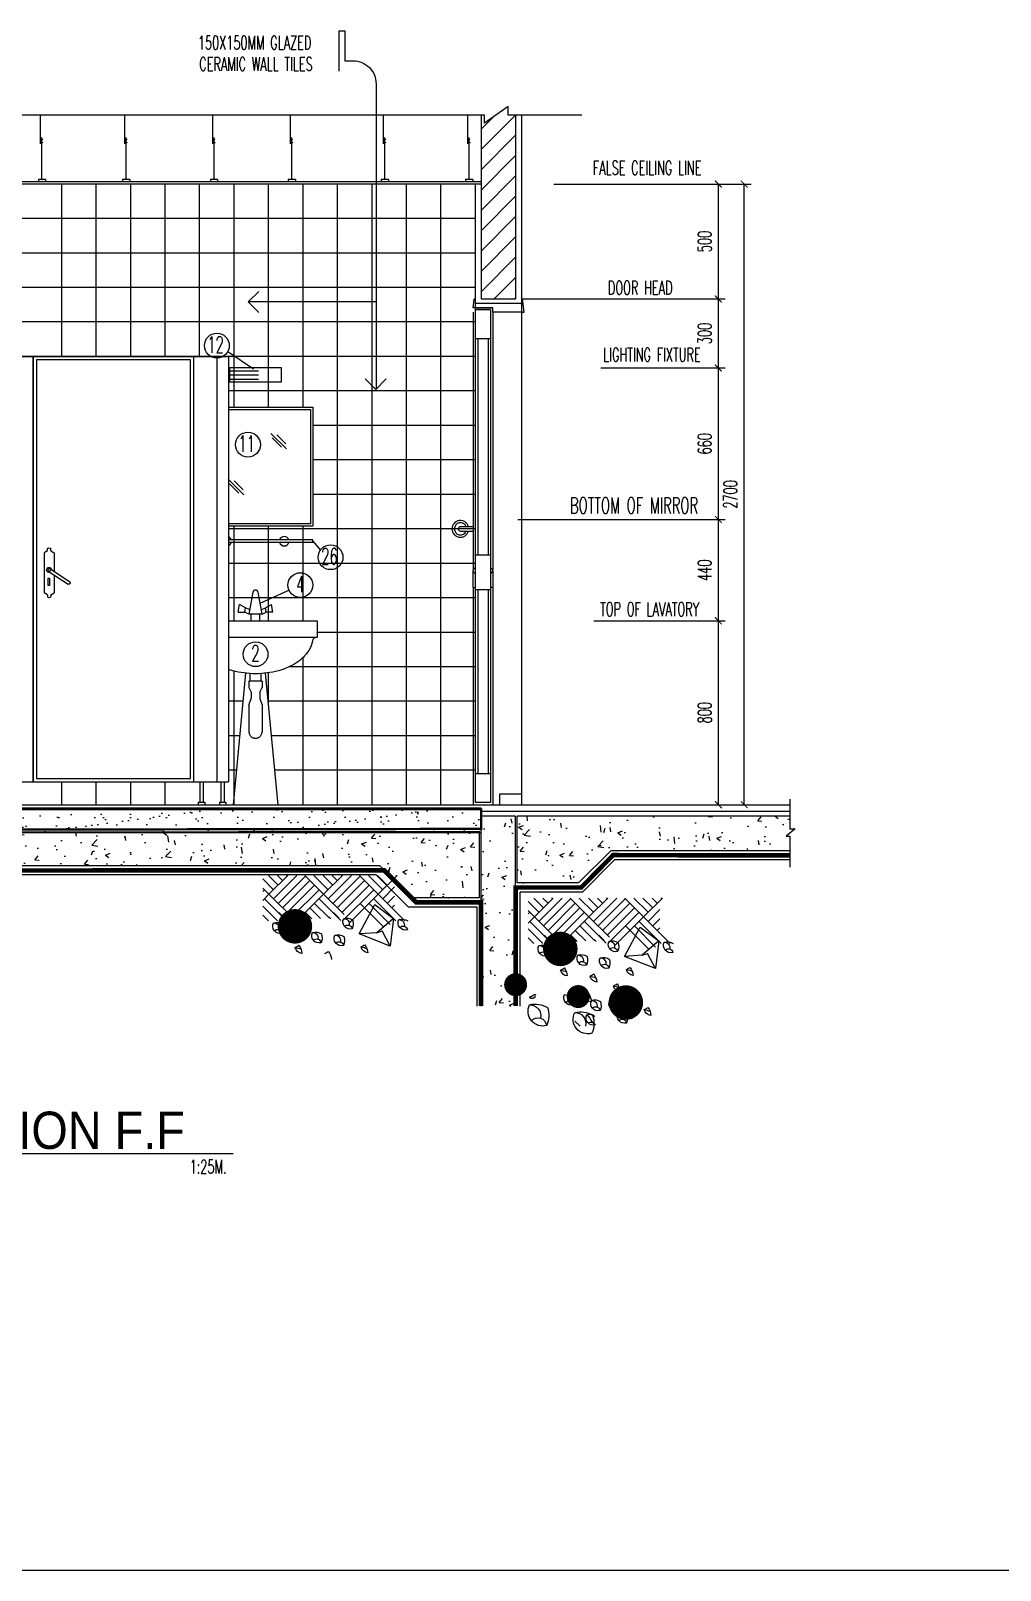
# Model space of a CAD drawing. Extents: x 417682.6 to 417711.5, y 43441 to 43460.9.
# Drawn here: x 417694.9 to 417699.11, y 43440.98 to 43447.67 of the extents above; entities that cross this region are included whole.
import ezdxf

# ---------------------------------------------------------------- set-up
doc = ezdxf.new("R2010")
doc.units = 0
doc.header["$MEASUREMENT"] = 0
doc.header["$PDMODE"] = 3
doc.header["$PDSIZE"] = 0.1
doc.linetypes.add('HIDDEN2', pattern=[0.1875, 0.125, -0.0625])
doc.layers.get('0').update_dxf_attribs({"linetype": 'CONTINUOUS'})
doc.layers.get('DEFPOINTS').update_dxf_attribs({"linetype": 'CONTINUOUS'})
for name, color, linetype in [('2', 2, 'CONTINUOUS'), ('Dimout', 4, 'CONTINUOUS'), ('DW', 7, 'CONTINUOUS'), ('ELE', 3, 'CONTINUOUS'), ('ELV', 7, 'CONTINUOUS'), ('FIX', 3, 'CONTINUOUS'), ('gravel', 11, 'CONTINUOUS'), ('Hatch', 11, 'CONTINUOUS'), ('Plaster', 7, 'CONTINUOUS'), ('SANI', 2, 'CONTINUOUS'), ('Tile', 5, 'CONTINUOUS'), ('TITLE', 6, 'CONTINUOUS'), ('TXT', 2, 'CONTINUOUS'), ('TXT1', 2, 'CONTINUOUS'), ('WALL', 6, 'CONTINUOUS'), ('WallPartition', 2, 'CONTINUOUS'), ('Windows', 9, 'CONTINUOUS')]:
    doc.layers.add(name, color=color, linetype=linetype)
doc.styles.add('ROMANS', font='ROMANS.shx', dxfattribs={"width": 0.6})
doc.styles.add('TTXT', font='swisse.ttf', dxfattribs={"width": 0.6})
doc.dimstyles.new('R50', dxfattribs={"dimscale": 0, "dimtxt": 0.06, "dimasz": 0.03, "dimexe": 0.03, "dimexo": 0.03, "dimgap": 0.03, "dimtad": 1, "dimdec": 0, "dimlfac": 1000, "dimzin": 13, "dimdsep": 46, "dimtxsty": 'ROMANS', "dimblk": 'ARCHTICK', "dimcen": 0.09, "dimclrd": 4, "dimclre": 4, "dimclrt": 2, "dimadec": 0, "dimazin": 0, "dimtfac": 1, "dimtdec": 0, "dimtofl": 0, "dimtmove": 2, "dimatfit": 3, "dimldrblk": 'CLOSEDBLANK', "dimfxl": 0, "dimtolj": 1, "dimtzin": 0, "dimarcsym": 0})
pattern_1 = [(50, (-152.76038, -27.9562), (0.21517805478, -0.018825640495), [0.0225, -0.2475]), (355, (-152.76038, -27.9562), (-0.04162540008, 0.22565764011), [0.018, -0.198]), (100.4514, (-152.74245, -27.95777), (0.17355281451, 0.20683186262), [0.019122057, -0.2103426336]), (46.1842, (-152.76038, -27.8962), (0.32017231459, -0.0496557043), [0.03375, -0.37125]), (96.6356, (-152.7337, -27.90034), (0.28039881166, 0.29223536127), [0.0286830864, -0.3155139]), (351.1842, (-152.76038, -27.8962), (0.28039858354, 0.29223558028), [0.027, -0.297]), (21, (-152.73038, -27.9112), (0.179072115636, -0.1207856672), [0.0225, -0.2475]), (326, (-152.73038, -27.9112), (0.07299459958, 0.21754501351), [0.018, -0.198]), (71.4514, (-152.71546, -27.92127), (0.25206678857, 0.09675914901), [0.019122057, -0.2103426336]), (37.5, (-152.76038, -27.9562), (0.003647956595, 0.09986815615), [0, -0.1956, 0, -0.201, 0, -0.19875]), (7.5, (-152.76038, -27.9562), (0.078920861233, 0.118323513565), [0, -0.1146, 0, -0.1911, 0, -0.07575]), (327.5, (-152.82728, -27.9562), (0.160146730852, -0.00676646152), [0, -0.075, 0, -0.234, 0, -0.3105]), (317.5, (-152.85728, -27.9562), (0.174955850803, 0.0300314947), [0, -0.0975, 0, -0.1554, 0, -0.2205])]

# ---------------------------------------------------------------- blocks, each defined once
blk = doc.blocks.new('CALO')
for p, q in [((-0.0067, -0.0131), (-0.0219, -0.0221)), ((-0.0219, -0.0221), (-0.0219, -0.1012)), ((-0.0067, -0.0131), (-0.0067, -0.0067)), ((0.0067, -0.0131), (0.0067, -0.0067)), ((0.0067, -0.0131), (0.0219, -0.0221)), ((0.0219, -0.0221), (0.0219, -0.1914)), ((-0.0032, -0.089), (-0.0871, -0.1441)), ((0.0036, -0.0994), (-0.0803, -0.1545)), ((-0.0219, -0.1161), (-0.0219, -0.1914)), ((-0.0067, -0.2004), (-0.0219, -0.1914)), ((0.0067, -0.2004), (0.0219, -0.1914)), ((-0.0067, -0.2004), (-0.0067, -0.2067)), ((0.0067, -0.2004), (0.0067, -0.2067))]:
    blk.add_line(p, q)
blk.add_lwpolyline([(0.004, -0.1297), (-0.0009, -0.1297), (-0.0009, -0.1605), (0.004, -0.1605)], close=True)
blk.add_circle((0, -0.0943), 0.00622)
for centre, radius, start, end in [((0, -0.0067), 0.00674, 0, 180), ((0, -0.0943), 0.0107, 248.65552, 177.92469), ((-0.0837, -0.1493), 0.00621, 123.29011, 303.29011), ((0, -0.2067), 0.00674, 180, 0)]:
    blk.add_arc(centre, radius, start, end)
blk = doc.blocks.new('GAN')
for p, q in [((-0.0212, 0.1644), (-0.0212, 0.29)), ((-0.0155, 0.01), (-0.0155, 0.1918)), ((0, 0.01), (-0.031, 0.01)), ((-0.031, 0.01), (-0.031, 0)), ((0, 0.01), (0, 0))]:
    blk.add_line(p, q)
blk.add_lwpolyline([(-0.0118, 0.184), (-0.024, 0.1754), (-0.0113, 0.1703)])
blk = doc.blocks.new('walling')
at = {"layer": 'ELV'}
blk.add_line((0.1363, -1.1797), (-0.4198, -1.1797), dxfattribs=at)
blk.add_lwpolyline([(-0.025, -0.176), (-0.025, 0), (0, 0), (0, -0.1306), (0.0363, -0.1306, -0.414214), (0.1363, -0.2306), (0.1363, -1.5582)], format="xyb", dxfattribs=at)
at = {"layer": 'WALL'}
for p, q in [((-0.4198, -1.1797), (-0.3736, -1.1334)), ((-0.4198, -1.1797), (-0.3736, -1.2259)), ((0.1345, -1.56), (0.0882, -1.5137)), ((0.1345, -1.56), (0.1808, -1.5137))]:
    blk.add_line(p, q, dxfattribs=at)
at = {"layer": 'TXT', "style": 'ROMANS', "width": 0.6}
for s, p in [('150X150MM GLAZED', (-0.639, -0.0816)), ('CERAMIC WALL TILES', (-0.6331, -0.1746))]:
    blk.add_text(s, height=0.06, dxfattribs=at).set_placement(p)
blk = doc.blocks.new('A$C53BB0ABE')
for p, q in [((0.1286, 0.5089), (0.0467, 0.5908)), ((0.0494, 0.5881), (0.052, 0.5908)), ((0.1088, 0.4891), (0.0574, 0.5405)), ((0.0692, 0.5683), (0.0916, 0.5908)), ((0.089, 0.5485), (0.1312, 0.5908)), ((0.1088, 0.5287), (0.1708, 0.5908)), ((0.1286, 0.5089), (0.2104, 0.5908)), ((0.287, 0.4297), (0.1682, 0.5485)), ((0.3068, 0.4495), (0.188, 0.5683)), ((0.3266, 0.4693), (0.2078, 0.5881)), ((0.3464, 0.4891), (0.2447, 0.5908)), ((0.3662, 0.5089), (0.2843, 0.5908)), ((0.287, 0.5881), (0.2896, 0.5908)), ((0.3068, 0.5683), (0.3292, 0.5908)), ((0.3266, 0.5485), (0.3688, 0.5908)), ((0.3464, 0.5287), (0.4084, 0.5908)), ((0.3662, 0.5089), (0.448, 0.5908)), ((0.5246, 0.4297), (0.4058, 0.5485)), ((0.5444, 0.4495), (0.4256, 0.5683)), ((0.5642, 0.4693), (0.4454, 0.5881)), ((0.584, 0.4891), (0.4823, 0.5908)), ((0.6038, 0.5089), (0.5219, 0.5908)), ((0.5246, 0.5881), (0.5272, 0.5908)), ((0.5444, 0.5683), (0.5668, 0.5908)), ((0.5642, 0.5485), (0.6064, 0.5908)), ((0.584, 0.5287), (0.6308, 0.5756)), ((0.6038, 0.5089), (0.6308, 0.536)), ((0.0126, 0.3929), (0.1286, 0.5089)), ((0.0522, 0.3929), (0.1484, 0.4891)), ((0.089, 0.4693), (0.0574, 0.5009)), ((0.0761, 0.3773), (0.1682, 0.4693)), ((0.1077, 0.3692), (0.2078, 0.4693)), ((0.2522, 0.3853), (0.1286, 0.5089)), ((0.2844, 0.3927), (0.1484, 0.5287)), ((0.2775, 0.4202), (0.3662, 0.5089)), ((0.2911, 0.3942), (0.386, 0.4891)), ((0.3425, 0.406), (0.4058, 0.4693)), ((0.4822, 0.3929), (0.3662, 0.5089)), ((0.5048, 0.4099), (0.386, 0.5287)), ((0.4877, 0.3929), (0.6038, 0.5089)), ((0.5273, 0.3929), (0.6236, 0.4891)), ((0.6308, 0.4819), (0.6038, 0.5089)), ((0.6308, 0.5215), (0.6236, 0.5287)), ((0.0692, 0.4495), (0.0574, 0.4613)), ((0.2998, 0.4059), (0.3237, 0.4297)), ((0.335, 0.4014), (0.3435, 0.4099)), ((0.3799, 0.4038), (0.4256, 0.4495)), ((0.4173, 0.4017), (0.4454, 0.4297)), ((0.4547, 0.3995), (0.4652, 0.4099)), ((0.4927, 0.3612), (0.5613, 0.4297)), ((0.5669, 0.3929), (0.6308, 0.4568)), ((0.6065, 0.3929), (0.6308, 0.4172)), ((0.6038, 0.1716), (0.5993, 0.1716)), ((0.5993, 0.1716), (0.5993, 0.17)), ((0.5993, 0.17), (0.6008, 0.17)), ((0.6008, 0.17), (0.6008, 0.1685)), ((0.6023, 0.1655), (0.6023, 0.1579)), ((0.6023, 0.1579), (0.6054, 0.1564)), ((0.6054, 0.17), (0.6038, 0.1716)), ((0.6069, 0.1685), (0.6054, 0.17)), ((0.6054, 0.1564), (0.6069, 0.1549)), ((0.6084, 0.167), (0.6069, 0.1685)), ((0.6069, 0.1549), (0.6084, 0.1534)), ((0.6099, 0.167), (0.6084, 0.167)), ((0.6084, 0.1534), (0.6175, 0.1534)), ((0.6114, 0.1655), (0.6099, 0.167)), ((0.6129, 0.164), (0.6114, 0.1655)), ((0.616, 0.164), (0.6129, 0.164)), ((0.6175, 0.1625), (0.616, 0.164)), ((0.6205, 0.1625), (0.6175, 0.1625)), ((0.6175, 0.1534), (0.619, 0.1549)), ((0.619, 0.1549), (0.622, 0.1549)), ((0.6205, 0.1609), (0.6205, 0.1625)), ((0.6236, 0.1609), (0.6205, 0.1609)), ((0.622, 0.1564), (0.6236, 0.1579)), ((0.622, 0.1549), (0.622, 0.1564)), ((0.6236, 0.1579), (0.6236, 0.1609)), ((0.1652, 0.1106), (0.1667, 0.1091)), ((0.1667, 0.1091), (0.1758, 0.1091)), ((0.1758, 0.1091), (0.1773, 0.1106)), ((0.1773, 0.1106), (0.1804, 0.1106)), ((0.4049, 0.033), (0.4273, 0.0554))]:
    blk.add_line(p, q)
for points in [[(0.0766, 0.2837), (0.2116, 0.3362), (0.1441, 0.4638), (0.0616, 0.4038), (0.0766, 0.2837), (0.1112, 0.3497)], [(0.1343, 0.3416), (0.2116, 0.3362), (0.1441, 0.4638), (0.0616, 0.4038), (0.1343, 0.3416), (0.1112, 0.3497)]]:
    blk.add_lwpolyline(points)
for centre, radius, start, end in [((0.2666, 0.354), 0.0509, 76.03216, 121.14052), ((0.2507, 0.3889), 0.0317, 253.70906, 27.40145), ((0.2787, 0.3794), 0.024, 89.57083, 192.73345), ((0.0263, 0.3493), 0.0509, 76.03216, 121.14052), ((0.0105, 0.3841), 0.0317, 253.70906, 27.40145), ((0.0207, 0.3509), 0.0193, 42.45997, 171.80435), ((0.0385, 0.3747), 0.024, 89.57083, 192.73345), ((0.2876, 0.38), 0.0506, 159.5756, 205.15216), ((0.261, 0.3557), 0.0193, 42.45997, 171.80435), ((0.4233, 0.3197), 0.0506, 159.5756, 205.15216), ((0.4022, 0.2938), 0.0509, 76.03216, 121.14052), ((0.3864, 0.3286), 0.0317, 253.70906, 27.40145), ((0.4143, 0.3192), 0.024, 89.57083, 192.73345), ((0.5929, 0.3611), 0.0506, 159.5756, 205.15216), ((0.5718, 0.3352), 0.0509, 76.03216, 121.14052), ((0.556, 0.37), 0.0317, 253.70906, 27.40145), ((0.5662, 0.3369), 0.0193, 42.45997, 171.80435), ((0.5839, 0.3606), 0.024, 89.57083, 192.73345), ((0.2409, 0.2493), 0.0669, 143.51132, 175.91913), ((0.1707, 0.2874), 0.0336, 275.8828, 346.64304), ((0.1707, 0.2874), 0.0336, 275.8828, 346.64304), ((0.2198, 0.1738), 0.1071, 98.87649, 112.94629), ((-0.5126, -0.9402), 1.4144, 59.59064, 60.35176), ((0.3258, 0.3075), 0.0506, 159.5756, 205.15216), ((0.3047, 0.2816), 0.0509, 76.03216, 121.14052), ((0.2889, 0.3164), 0.0317, 253.70906, 27.40145), ((0.2991, 0.2833), 0.0193, 42.45997, 171.80435), ((0.3168, 0.307), 0.024, 89.57083, 192.73345), ((0.3966, 0.2954), 0.0193, 42.45997, 171.80435), ((0.5272, 0.2468), 0.0669, 143.51132, 175.91913), ((0.457, 0.285), 0.0336, 275.8828, 346.64304), ((0.457, 0.285), 0.0336, 275.8828, 346.64304), ((0.5062, 0.1714), 0.1071, 98.87649, 112.94629), ((-0.2263, -0.9426), 1.4144, 59.59064, 60.35176), ((0.2342, 0.1849), 0.0506, 159.5756, 205.15216), ((0.1973, 0.1938), 0.0317, 253.70906, 27.40145), ((0.2974, 0.1777), 0.0669, 143.51132, 175.91913), ((0.2272, 0.2159), 0.0336, 275.8828, 346.64304), ((0.2272, 0.2159), 0.0336, 275.8828, 346.64304), ((0.2764, 0.1023), 0.1071, 98.87649, 112.94629), ((-0.4561, -1.0117), 1.4144, 59.59064, 60.35176), ((0.3991, 0.2205), 0.0669, 143.51132, 175.91913), ((0.3289, 0.2586), 0.0336, 275.8828, 346.64304), ((0.3289, 0.2586), 0.0336, 275.8828, 346.64304), ((0.3781, 0.145), 0.1071, 98.87649, 112.94629), ((-0.3544, -0.969), 1.4144, 59.59064, 60.35176), ((0.2076, 0.1607), 0.0193, 42.45997, 171.80435), ((0.2641, 0.1182), 0.0309, 145.67748, 215.12966), ((0.2643, 0.1135), 0.0339, 70.06393, 139.32745), ((0.2477, 0.1308), 0.0317, 253.70906, 27.40145), ((0.2757, 0.1214), 0.024, 89.57083, 192.73345), ((0.364, 0.1228), 0.0506, 159.5756, 205.15216), ((0.343, 0.0969), 0.0509, 76.03216, 121.14052), ((0.3271, 0.1317), 0.0317, 253.70906, 27.40145), ((0.3551, 0.1223), 0.024, 89.57083, 192.73345), ((0.4217, 0.1339), 0.0669, 143.51132, 175.91913), ((0.3515, 0.172), 0.0336, 275.8828, 346.64304), ((0.3515, 0.172), 0.0336, 275.8828, 346.64304), ((0.4007, 0.0584), 0.1071, 98.87649, 112.94629), ((-0.3318, -1.0556), 1.4144, 59.59064, 60.35176), ((0.4809, 0.1473), 0.0506, 159.5756, 205.15216), ((0.444, 0.1562), 0.0317, 253.70906, 27.40145), ((0.4542, 0.123), 0.0193, 42.45997, 171.80435), ((0.4719, 0.1468), 0.024, 89.57083, 192.73345), ((0.1633, 0.075), 0.0669, 143.51132, 175.91913), ((0.0931, 0.1132), 0.0336, 275.8828, 346.64304), ((0.0931, 0.1132), 0.0336, 275.8828, 346.64304), ((0.1423, -0.0004), 0.1071, 98.87649, 112.94629), ((-0.5902, -1.1144), 1.4144, 59.59064, 60.35176), ((0.247, 0.0605), 0.0669, 143.51132, 175.91913), ((0.1768, 0.0987), 0.0336, 275.8828, 346.64304), ((0.1768, 0.0987), 0.0336, 275.8828, 346.64304), ((0.2259, -0.0149), 0.1071, 98.87649, 112.94629), ((-0.5065, -1.1289), 1.4144, 59.59064, 60.35176), ((0.2488, 0.0686), 0.0506, 159.5756, 205.15216), ((0.2277, 0.0426), 0.0509, 76.03216, 121.14052), ((0.2119, 0.0775), 0.0317, 253.70906, 27.40145), ((0.2398, 0.0681), 0.024, 89.57083, 192.73345), ((0.258, 0.0977), 0.0193, 42.45997, 171.80435), ((0.3374, 0.0986), 0.0193, 42.45997, 171.80435), ((0.347, 0.0689), 0.0317, 253.70906, 27.40145), ((0.3641, 0.0592), 0.0267, 65.59916, 147.40224), ((0.4454, 0.0455), 0.1012, 159.5756, 205.15216), ((0.4033, -0.0063), 0.1018, 76.03216, 121.14052), ((0.5126, -0.0328), 0.1801, 139.75143, 152.5428), ((0.3716, 0.0634), 0.0634, 253.70906, 27.40145), ((0.4275, 0.0445), 0.048, 89.57083, 192.73345), ((0.6418, 0.0795), 0.1012, 159.5756, 205.15216), ((0.5997, 0.0276), 0.1018, 76.03216, 121.14052), ((0.568, 0.0973), 0.0634, 253.70906, 27.40145), ((0.5884, 0.031), 0.0386, 42.45997, 171.80435), ((0.6239, 0.0785), 0.048, 89.57083, 192.73345), ((0.2221, 0.0443), 0.0193, 42.45997, 171.80435), ((0.3603, 0.0256), 0.0257, 64.36812, 149.89619)]:
    blk.add_arc(centre, radius, start, end)
at = {"layer": 'Hatch'}
for points, const_width in [([(0.4534, 0.3692, 1), (0.5284, 0.3692, 1)], 0.075), ([(0.1682, 0.136, 1), (0.2432, 0.136, 1)], 0.075), ([(0.3881, 0.162, 1), (0.4381, 0.162, 1)], 0.05), ([(0.6603, 0.2138, 1), (0.7103, 0.2138, 1)], 0.05)]:
    blk.add_lwpolyline(points, format="xyb", close=True, dxfattribs=dict(at, const_width=const_width))
blk = doc.blocks.new('A$C22107CF4')
for p, q in [((0.1286, 0.2837), (0.0467, 0.3655)), ((0.0494, 0.3629), (0.052, 0.3655)), ((0.0692, 0.3431), (0.0916, 0.3655)), ((0.089, 0.3233), (0.1312, 0.3655)), ((0.1088, 0.3035), (0.1708, 0.3655)), ((0.1286, 0.2837), (0.2104, 0.3655)), ((0.3068, 0.2243), (0.188, 0.3431)), ((0.3266, 0.2441), (0.2078, 0.3629)), ((0.3464, 0.2639), (0.2447, 0.3655)), ((0.3662, 0.2837), (0.2843, 0.3655)), ((0.287, 0.3629), (0.2896, 0.3655)), ((0.3068, 0.3431), (0.3292, 0.3655)), ((0.3266, 0.3233), (0.3688, 0.3655)), ((0.3464, 0.3035), (0.4084, 0.3655)), ((0.3662, 0.2837), (0.448, 0.3655)), ((0.5444, 0.2243), (0.4256, 0.3431)), ((0.5642, 0.2441), (0.4454, 0.3629)), ((0.584, 0.2639), (0.4823, 0.3655)), ((0.6038, 0.2837), (0.5219, 0.3655)), ((0.5246, 0.3629), (0.5272, 0.3655)), ((0.5444, 0.3431), (0.5668, 0.3655)), ((0.5642, 0.3233), (0.6064, 0.3655)), ((0.584, 0.3035), (0.6308, 0.3504)), ((0.0126, 0.1677), (0.1286, 0.2837)), ((0.1088, 0.2639), (0.0574, 0.3153)), ((0.089, 0.2441), (0.0574, 0.2757)), ((0.2522, 0.1601), (0.1286, 0.2837)), ((0.2844, 0.1675), (0.1484, 0.3035)), ((0.287, 0.2045), (0.1682, 0.3233)), ((0.2775, 0.195), (0.3662, 0.2837)), ((0.4822, 0.1677), (0.3662, 0.2837)), ((0.5048, 0.1847), (0.386, 0.3035)), ((0.5246, 0.2045), (0.4058, 0.3233)), ((0.4877, 0.1677), (0.6038, 0.2837)), ((0.6038, 0.2837), (0.6308, 0.3108)), ((0.6308, 0.2566), (0.6038, 0.2837)), ((0.6308, 0.2962), (0.6236, 0.3035)), ((0.0522, 0.1677), (0.1484, 0.2639)), ((0.0692, 0.2243), (0.0574, 0.2361)), ((0.0761, 0.152), (0.1682, 0.2441)), ((0.1077, 0.144), (0.2078, 0.2441)), ((0.2911, 0.169), (0.386, 0.2639)), ((0.2998, 0.1806), (0.3237, 0.2045)), ((0.3425, 0.1808), (0.4058, 0.2441)), ((0.3799, 0.1786), (0.4256, 0.2243)), ((0.4173, 0.1764), (0.4454, 0.2045)), ((0.4927, 0.1359), (0.5613, 0.2045)), ((0.5273, 0.1677), (0.6236, 0.2639)), ((0.5669, 0.1677), (0.6308, 0.2316)), ((0.335, 0.1762), (0.3435, 0.1847)), ((0.4547, 0.1742), (0.4652, 0.1847)), ((0.6065, 0.1677), (0.6308, 0.192))]:
    blk.add_line(p, q)
for points in [[(0.0766, 0.0585), (0.2116, 0.111), (0.1441, 0.2385), (0.0616, 0.1785), (0.0766, 0.0585), (0.1112, 0.1244)], [(0.1343, 0.1163), (0.2116, 0.111), (0.1441, 0.2385), (0.0616, 0.1785), (0.1343, 0.1163), (0.1112, 0.1244)]]:
    blk.add_lwpolyline(points)
for centre, radius, start, end in [((0.0263, 0.124), 0.0509, 76.03216, 121.14052), ((0.0105, 0.1589), 0.0317, 253.70906, 27.40145), ((0.0207, 0.1257), 0.0193, 42.45997, 171.80435), ((0.0385, 0.1494), 0.024, 89.57083, 192.73345), ((0.2876, 0.1547), 0.0506, 159.5756, 205.15216), ((0.2666, 0.1288), 0.0509, 76.03216, 121.14052), ((0.2507, 0.1636), 0.0317, 253.70906, 27.40145), ((0.261, 0.1305), 0.0193, 42.45997, 171.80435), ((0.2787, 0.1542), 0.024, 89.57083, 192.73345), ((0.5929, 0.1359), 0.0506, 159.5756, 205.15216), ((0.5718, 0.1099), 0.0509, 76.03216, 121.14052), ((0.556, 0.1448), 0.0317, 253.70906, 27.40145), ((0.5839, 0.1354), 0.024, 89.57083, 192.73345), ((0.3258, 0.0823), 0.0506, 159.5756, 205.15216), ((0.3047, 0.0563), 0.0509, 76.03216, 121.14052), ((0.2889, 0.0912), 0.0317, 253.70906, 27.40145), ((0.2991, 0.058), 0.0193, 42.45997, 171.80435), ((0.3168, 0.0818), 0.024, 89.57083, 192.73345), ((0.4233, 0.0945), 0.0506, 159.5756, 205.15216), ((0.4022, 0.0685), 0.0509, 76.03216, 121.14052), ((0.3864, 0.1034), 0.0317, 253.70906, 27.40145), ((0.3966, 0.0702), 0.0193, 42.45997, 171.80435), ((0.4143, 0.0939), 0.024, 89.57083, 192.73345), ((0.5662, 0.1116), 0.0193, 42.45997, 171.80435), ((0.2409, 0.024), 0.0669, 143.51132, 175.91913), ((0.1707, 0.0622), 0.0336, 275.8828, 346.64304), ((0.1707, 0.0622), 0.0336, 275.8828, 346.64304), ((0.2198, -0.0514), 0.1071, 98.87649, 112.94629), ((-0.5126, -1.1654), 1.4144, 59.59064, 60.35176), ((0.3991, -0.0048), 0.0669, 143.51132, 175.91913), ((-0.3544, -1.1942), 1.4144, 59.59064, 60.35176), ((0.5272, 0.0216), 0.0669, 143.51132, 175.91913), ((0.457, 0.0598), 0.0336, 275.8828, 346.64304), ((0.457, 0.0598), 0.0336, 275.8828, 346.64304), ((0.5062, -0.0538), 0.1071, 98.87649, 112.94629), ((-0.2263, -1.1678), 1.4144, 59.59064, 60.35176)]:
    blk.add_arc(centre, radius, start, end)
at = {"layer": 'Hatch', "const_width": 0.075}
blk.add_lwpolyline([(0.4534, 0.144, 1), (0.5284, 0.144, 1)], format="xyb", close=True, dxfattribs=at)
blk = doc.blocks.new('_ARCHTICK')
at = {"color": 0, "linetype": 'ByBlock', "const_width": 0.15}
blk.add_lwpolyline([(-0.5, -0.5), (0.5, 0.5)], dxfattribs=at)
blk = doc.blocks.new('*D113')
at = {"layer": 'DEFPOINTS', "color": 0}
for p in [(417697.316, 43445.1065), (417697.888, 43445.1065), (417697.1422, 43444.3062)]:
    blk.add_point(p, dxfattribs=at)
at = {"layer": 'Dimout', "color": 4, "lineweight": -2}
for p, q in [((417697.346, 43445.1065), (417697.918, 43445.1065)), ((417697.888, 43444.3062), (417697.888, 43445.1065)), ((417697.1722, 43444.3062), (417697.918, 43444.3062))]:
    blk.add_line(p, q, dxfattribs=at)
at = {"layer": 'Dimout', "color": 4, "lineweight": -2, "xscale": 0.03, "yscale": 0.03, "zscale": 0.03}
for p, rotation in [((417697.888, 43445.1065), 90), ((417697.888, 43444.3062), 270)]:
    blk.add_blockref('_ARCHTICK', p, dxfattribs=dict(at, rotation=rotation))
at = {"layer": 'Dimout', "color": 2, "insert": (417697.828, 43444.7063), "char_height": 0.06, "attachment_point": 5, "rotation": 90, "style": 'ROMANS'}
blk.add_mtext('\\A1;800', dxfattribs=at)
blk = doc.blocks.new('_ClosedBlank')
at = {"color": 0, "linetype": 'ByBlock', "lineweight": -2}
for p, q in [((-1, 0.17), (0, 0)), ((-1, 0.17), (-1, -0.17)), ((0, 0), (-1, -0.17))]:
    blk.add_line(p, q, dxfattribs=at)
blk = doc.blocks.new('*D112')
at = {"layer": 'DEFPOINTS', "color": 0}
for p in [(417696.9858, 43445.5466), (417697.888, 43445.5466), (417697.316, 43445.1065)]:
    blk.add_point(p, dxfattribs=at)
at = {"layer": 'Dimout', "color": 4, "lineweight": -2}
for p, q in [((417697.0158, 43445.5466), (417697.918, 43445.5466)), ((417697.888, 43445.1065), (417697.888, 43445.5466)), ((417697.346, 43445.1065), (417697.918, 43445.1065))]:
    blk.add_line(p, q, dxfattribs=at)
at = {"layer": 'Dimout', "color": 4, "lineweight": -2, "xscale": 0.03, "yscale": 0.03, "zscale": 0.03}
for p, rotation in [((417697.888, 43445.5466), 90), ((417697.888, 43445.1065), 270)]:
    blk.add_blockref('_ARCHTICK', p, dxfattribs=dict(at, rotation=rotation))
at = {"layer": 'Dimout', "color": 2, "insert": (417697.828, 43445.3265), "char_height": 0.06, "attachment_point": 5, "rotation": 90, "style": 'ROMANS'}
blk.add_mtext('\\A1;440', dxfattribs=at)
blk = doc.blocks.new('*D111')
at = {"layer": 'DEFPOINTS', "color": 0}
for p in [(417697.346, 43446.2061), (417697.888, 43446.2061), (417696.9858, 43445.5466)]:
    blk.add_point(p, dxfattribs=at)
at = {"layer": 'Dimout', "color": 4, "lineweight": -2}
for p, q in [((417697.376, 43446.2061), (417697.918, 43446.2061)), ((417697.888, 43445.5466), (417697.888, 43446.2061)), ((417697.0158, 43445.5466), (417697.918, 43445.5466))]:
    blk.add_line(p, q, dxfattribs=at)
at = {"layer": 'Dimout', "color": 4, "lineweight": -2, "xscale": 0.03, "yscale": 0.03, "zscale": 0.03}
for p, rotation in [((417697.888, 43446.2061), 90), ((417697.888, 43445.5466), 270)]:
    blk.add_blockref('_ARCHTICK', p, dxfattribs=dict(at, rotation=rotation))
at = {"layer": 'Dimout', "color": 2, "insert": (417697.828, 43445.8763), "char_height": 0.06, "attachment_point": 5, "rotation": 90, "style": 'ROMANS'}
blk.add_mtext('\\A1;660', dxfattribs=at)
blk = doc.blocks.new('*D110')
at = {"layer": 'DEFPOINTS', "color": 0}
for p in [(417697.1422, 43447.0062), (417697.888, 43447.0062), (417697.346, 43446.5062)]:
    blk.add_point(p, dxfattribs=at)
at = {"layer": 'Dimout', "color": 4, "lineweight": -2}
for p, q in [((417697.1722, 43447.0062), (417697.918, 43447.0062)), ((417697.888, 43446.5062), (417697.888, 43447.0062)), ((417697.376, 43446.5062), (417697.918, 43446.5062))]:
    blk.add_line(p, q, dxfattribs=at)
at = {"layer": 'Dimout', "color": 4, "lineweight": -2, "xscale": 0.03, "yscale": 0.03, "zscale": 0.03}
for p, rotation in [((417697.888, 43447.0062), 90), ((417697.888, 43446.5062), 270)]:
    blk.add_blockref('_ARCHTICK', p, dxfattribs=dict(at, rotation=rotation))
at = {"layer": 'Dimout', "color": 2, "insert": (417697.828, 43446.7562), "char_height": 0.06, "attachment_point": 5, "rotation": 90, "style": 'ROMANS'}
blk.add_mtext('\\A1;500', dxfattribs=at)
blk = doc.blocks.new('*D109')
at = {"layer": 'DEFPOINTS', "color": 0}
for p in [(417697.346, 43447.0062), (417698.0004, 43447.0062), (417697.346, 43444.3062)]:
    blk.add_point(p, dxfattribs=at)
at = {"layer": 'Dimout', "color": 4, "lineweight": -2}
for p, q in [((417697.376, 43447.0062), (417698.0304, 43447.0062)), ((417698.0004, 43444.3062), (417698.0004, 43447.0062)), ((417697.376, 43444.3062), (417698.0304, 43444.3062))]:
    blk.add_line(p, q, dxfattribs=at)
at = {"layer": 'Dimout', "color": 4, "lineweight": -2, "xscale": 0.03, "yscale": 0.03, "zscale": 0.03}
for p, rotation in [((417698.0004, 43447.0062), 90), ((417698.0004, 43444.3062), 270)]:
    blk.add_blockref('_ARCHTICK', p, dxfattribs=dict(at, rotation=rotation))
at = {"layer": 'Dimout', "color": 2, "insert": (417697.9404, 43445.6562), "char_height": 0.06, "attachment_point": 5, "rotation": 90, "style": 'ROMANS'}
blk.add_mtext('\\A1;2700', dxfattribs=at)
blk = doc.blocks.new('*D108')
at = {"layer": '2', "color": 4, "lineweight": -2}
for p, q in [((417697.0359, 43446.5062), (417697.918, 43446.5062)), ((417697.888, 43446.2061), (417697.888, 43446.5062)), ((417697.376, 43446.2061), (417697.918, 43446.2061))]:
    blk.add_line(p, q, dxfattribs=at)
at = {"layer": 'DEFPOINTS', "color": 0}
for p in [(417697.0059, 43446.5062), (417697.888, 43446.5062), (417697.346, 43446.2061)]:
    blk.add_point(p, dxfattribs=at)
at = {"layer": '2', "color": 4, "lineweight": -2, "xscale": 0.03, "yscale": 0.03, "zscale": 0.03}
for p, rotation in [((417697.888, 43446.5062), 90), ((417697.888, 43446.2061), 270)]:
    blk.add_blockref('_ARCHTICK', p, dxfattribs=dict(at, rotation=rotation))
at = {"layer": '2', "color": 2, "insert": (417697.828, 43446.3562), "char_height": 0.06, "attachment_point": 5, "rotation": 90, "style": 'ROMANS'}
blk.add_mtext('\\A1;300', dxfattribs=at)

msp = doc.modelspace()

# ---------------------------------------------------------------- hatches: boundary and pattern name
at = {"layer": 'Hatch'}
h = msp.add_hatch(dxfattribs=at)
h.set_pattern_fill('ANSI31', color=256, scale=0.5, style=0)
h.set_pattern_definition([(45, (-152.76038, -27.956203), (-0.044194173824, 0.044194173824), [])])
h.paths.add_polyline_path([(417696.8559, 43446.5062), (417697.0059, 43446.5062), (417697.0059, 43447.3062), (417696.9739, 43447.3062), (417696.9739, 43447.3433), (417696.871, 43447.2706), (417696.871, 43447.3062), (417696.8559, 43447.3062)])
h.paths.add_polyline_path([(417693.3709, 43447.3062), (417693.2209, 43447.3062), (417693.2209, 43444.2712), (417693.3709, 43444.2712), (417693.3709, 43444.2862)])
h.paths.add_polyline_path([(417693.1709, 43447.3062), (417693.1738, 43447.3062), (417693.1738, 43447.3433), (417693.1209, 43447.3059), (417693.1209, 43444.2712), (417693.1709, 43444.2712)])
h.paths.add_polyline_path([(417693.0709, 43444.2712), (417693.1209, 43444.2712), (417693.1209, 43447.3059), (417693.0709, 43447.2705)])
at = {"layer": 'Windows'}
h = msp.add_hatch(dxfattribs=at)
h.set_pattern_fill('AR-SAND', color=256, scale=0.05, style=0)
h.set_pattern_definition([(37.5, (-152.76038, -27.9562), (-0.003149667905, 0.09634118845), [0, -0.076, 0, -0.085, 0, -0.08125]), (7.5, (-152.76038, -27.9562), (0.088488835263, 0.14110730326), [0, -0.041, 0, -0.0685, 0, -0.02625]), (327.5, (-152.82188, -27.9562), (0.155707093088, 0.000282952677), [0, -0.025, 0, -0.09, 0, -0.1175]), (317.5, (-152.82188, -27.9562), (0.15030633023, 0.043883778247), [0, -0.0125, 0, -0.059, 0, -0.0675])])
h.paths.add_polyline_path([(417696.8559, 43444.2912), (417693.3765, 43444.2912), (417693.3765, 43444.1862), (417696.8559, 43444.1862)])
h = msp.add_hatch(dxfattribs=at)
h.set_pattern_fill('AR-CONC', color=256, scale=0.03, style=0)
h.set_pattern_definition(pattern_1)
h.paths.add_polyline_path([(417693.3765, 43444.1862), (417693.3765, 43443.9012), (417693.6701, 43443.9012), (417693.8101, 43444.0412), (417696.4159, 43444.0412), (417696.5559, 43443.9012), (417696.8495, 43443.9012), (417696.8495, 43444.1862)])
h.paths.add_polyline_path([(417693.3709, 43444.1962), (417693.3709, 43444.2512), (417693.2265, 43444.2512), (417693.2265, 43443.4305), (417693.3709, 43443.4305)])
h = msp.add_hatch(dxfattribs=at)
h.set_pattern_fill('AR-CONC', color=256, scale=0.03, style=0)
h.set_pattern_definition(pattern_1)
h.paths.add_polyline_path([(417697.0123, 43444.2562), (417697.0123, 43443.9662), (417697.2799, 43443.9662), (417697.4199, 43444.1062), (417698.1991, 43444.1062), (417698.1991, 43444.169), (417698.1825, 43444.169), (417698.2216, 43444.2014), (417698.1991, 43444.2014), (417698.1991, 43444.2562)])
h.paths.add_polyline_path([(417697.0059, 43444.2562), (417696.8559, 43444.2562), (417696.8559, 43444.1862), (417696.8559, 43444.1862), (417696.8559, 43443.9012), (417696.8559, 43443.4305), (417697.0059, 43443.4305), (417697.0059, 43443.4986, -0.412817), (417696.981, 43443.5236, -0.412817), (417697.0059, 43443.5486), (417697.0059, 43443.9462)])

# ---------------------------------------------------------------- linework, layer by layer
for p, q in [((417696.8559, 43447.0162), (417693.3709, 43447.0162)), ((417696.8559, 43447.0062), (417693.3709, 43447.0062))]:
    msp.add_line(p, q)
at = {"layer": '2'}
for p, q in [((417693.3969, 43446.2562), (417695.7565, 43446.2562)), ((417694.9065, 43444.4062), (417694.9065, 43446.2562)), ((417695.6065, 43444.4062), (417695.6065, 43446.2562)), ((417695.7065, 43446.2562), (417695.7065, 43444.4062)), ((417695.7565, 43446.2562), (417695.7565, 43444.4062)), ((417694.4065, 43444.4062), (417694.9065, 43444.4062)), ((417694.9065, 43444.4062), (417695.6065, 43444.4062)), ((417695.6065, 43444.4062), (417695.7565, 43444.4062)), ((417696.9377, 43444.3061), (417696.9377, 43444.3541)), ((417696.9377, 43444.3541), (417697.0319, 43444.3541)), ((417697.0319, 43444.3541), (417697.0319, 43444.3061)), ((417696.8559, 43443.4305), (417696.8559, 43444.2562)), ((417696.8559, 43443.9012), (417696.8559, 43444.2562)), ((417697.0059, 43444.2562), (417696.8559, 43444.2562)), ((417697.0059, 43443.4335), (417697.0059, 43444.2562)), ((417698.1991, 43444.2562), (417697.0123, 43444.2562)), ((417697.0123, 43443.9662), (417697.0123, 43444.2562)), ((417693.3765, 43444.1862), (417696.8495, 43444.1912)), ((417696.8495, 43443.9012), (417696.8495, 43444.1912)), ((417697.2799, 43443.9662), (417697.4199, 43444.1062)), ((417698.1991, 43444.1062), (417697.4199, 43444.1062)), ((417696.4159, 43444.0412), (417693.8101, 43444.0412)), ((417696.5559, 43443.9012), (417696.4159, 43444.0412)), ((417697.2965, 43443.9262), (417697.4365, 43444.0662)), ((417698.1991, 43444.0662), (417697.4365, 43444.0662)), ((417696.3993, 43444.0012), (417693.8267, 43444.0012)), ((417696.5393, 43443.8612), (417696.3993, 43444.0012)), ((417697.2799, 43443.9662), (417697.0123, 43443.9662)), ((417696.8495, 43443.9012), (417696.5559, 43443.9012)), ((417697.0259, 43443.4305), (417697.0259, 43443.9262)), ((417697.2965, 43443.9262), (417697.0259, 43443.9262)), ((417696.8388, 43443.8612), (417696.5393, 43443.8612)), ((417696.8388, 43443.4305), (417696.8388, 43443.8612))]:
    msp.add_line(p, q, dxfattribs=at)
for points in [[(417695.6065, 43446.2562), (417694.9065, 43446.2562), (417694.9065, 43444.4062), (417695.6065, 43444.4062)], [(417695.5917, 43446.2413), (417694.9213, 43446.2413), (417694.9213, 43444.421), (417695.5917, 43444.421)]]:
    msp.add_lwpolyline(points, close=True, dxfattribs=at)
at = {"layer": 'DW'}
for p, q in [((417695.7535, 43446.2775), (417695.8656, 43446.2017)), ((417696.1243, 43445.4525), (417696.1568, 43445.4138)), ((417695.8943, 43445.1829), (417696.0201, 43445.2393))]:
    msp.add_line(p, q, dxfattribs=at)
at = {"layer": 'ELE'}
msp.add_lwpolyline([(417697.2943, 43447.3062), (417696.9739, 43447.3062), (417696.9739, 43447.3433), (417696.871, 43447.2706), (417696.871, 43447.3062), (417693.1738, 43447.3062), (417693.1738, 43447.3433), (417693.0709, 43447.2706), (417693.0709, 43447.3062), (417692.9174, 43447.3062)], dxfattribs=at)
at = {"layer": 'FIX'}
for p, q in [((417696.009, 43445.8542), (417695.9413, 43445.9218)), ((417695.9869, 43445.8615), (417695.9463, 43445.9021)), ((417696.0065, 43445.8763), (417695.9672, 43445.9157)), ((417695.8234, 43445.6544), (417695.7557, 43445.7221)), ((417695.8012, 43445.6618), (417695.7606, 43445.7024)), ((417695.8209, 43445.6766), (417695.7816, 43445.7159))]:
    msp.add_line(p, q, dxfattribs=at)
at = {"layer": 'FIX', "color": 2}
for p, q in [((417696.1243, 43445.4579), (417695.7565, 43445.4579)), ((417696.1243, 43445.4471), (417695.7565, 43445.4471)), ((417696.1243, 43445.4471), (417696.1243, 43445.4579))]:
    msp.add_line(p, q, dxfattribs=at)
for points in [[(417695.7565, 43446.0362), (417696.1243, 43446.0362), (417696.1243, 43445.5185), (417695.7565, 43445.5185)], [(417695.7565, 43446.0262), (417696.1143, 43446.0262), (417696.1143, 43445.5285), (417695.7565, 43445.5285)]]:
    msp.add_lwpolyline(points, dxfattribs=at)
at = {"layer": 'FIX'}
msp.add_lwpolyline([(417696.8208, 43445.5157), (417696.7658, 43445.5157, 1), (417696.7658, 43445.4966), (417696.8208, 43445.4966)], format="xyb", dxfattribs=at)
at = {"layer": 'FIX', "color": 2}
for centre in [(417695.7063, 43446.3036), (417695.8415, 43445.8727), (417696.2009, 43445.3828), (417696.0693, 43445.2614), (417695.8746, 43444.961)]:
    msp.add_circle(centre, 0.054, dxfattribs=at)
at = {"layer": 'FIX'}
for radius, start, end in [(0.0366, 15.06895, 344.93105), (0.0266, 20.95176, 339.04824)]:
    msp.add_arc((417696.7658, 43445.5062), radius, start, end, dxfattribs=at)
at = {"layer": 'FIX', "color": 2}
for centre, start, end in [((417695.7493, 43445.4525), 15.20227, 69.51702), ((417695.7493, 43445.4525), 290.48298, 344.79773), ((417695.9993, 43445.4525), 15.20227, 164.79773), ((417695.9993, 43445.4525), 195.20227, 344.79773)]:
    msp.add_arc(centre, 0.0206, start, end, dxfattribs=at)
at = {"layer": 'Hatch', "linetype": 'HIDDEN2'}
for p, q in [((417695.7618, 43446.1941), (417695.9868, 43446.1941)), ((417695.7618, 43446.1761), (417695.9868, 43446.1761)), ((417695.7618, 43446.1581), (417695.9868, 43446.1581))]:
    msp.add_line(p, q, dxfattribs=at)
at = {"layer": 'Hatch'}
for p, q in [((417695.6319, 43444.4062), (417695.6319, 43444.3176)), ((417695.6464, 43444.4062), (417695.6464, 43444.3176)), ((417695.7243, 43444.4062), (417695.7243, 43444.3176)), ((417695.7387, 43444.4062), (417695.7387, 43444.3176)), ((417695.6248, 43444.3176), (417695.6535, 43444.3176)), ((417695.6248, 43444.3176), (417695.6248, 43444.3061)), ((417695.6535, 43444.3176), (417695.6535, 43444.3061)), ((417695.7171, 43444.3176), (417695.7459, 43444.3176)), ((417695.7171, 43444.3176), (417695.7171, 43444.3061)), ((417695.7459, 43444.3176), (417695.7459, 43444.3061))]:
    msp.add_line(p, q, dxfattribs=at)
at = {"layer": 'Plaster'}
for p, q in [((417697.0319, 43447.3062), (417697.0319, 43444.3062)), ((417696.8299, 43447.0062), (417696.8299, 43444.5357)), ((417696.8299, 43446.4679), (417696.9064, 43446.4679)), ((417693.3765, 43444.3061), (417698.1991, 43444.3061)), ((417693.3765, 43444.2912), (417696.8559, 43444.2912)), ((417693.3765, 43444.2862), (417696.856, 43444.2862)), ((417698.1991, 43444.2762), (417696.8559, 43444.2762))]:
    msp.add_line(p, q, dxfattribs=at)
at = {"layer": 'SANI', "linetype": 'Continuous'}
for p, q in [((417695.863, 43445.2309), (417695.8456, 43445.1349)), ((417695.903, 43445.1349), (417695.8855, 43445.2309)), ((417695.7985, 43445.1434), (417695.8047, 43445.1775)), ((417695.8312, 43445.163), (417695.8047, 43445.1775)), ((417695.8277, 43445.1434), (417695.8312, 43445.163)), ((417695.8491, 43445.1544), (417695.8312, 43445.163)), ((417695.8995, 43445.1544), (417695.9174, 43445.163)), ((417695.9174, 43445.163), (417695.9439, 43445.1775)), ((417695.9209, 43445.1434), (417695.9174, 43445.163)), ((417695.9501, 43445.1434), (417695.9439, 43445.1775)), ((417695.7985, 43445.1434), (417695.8277, 43445.1434)), ((417695.8456, 43445.1349), (417695.8277, 43445.1434)), ((417695.903, 43445.1349), (417695.8456, 43445.1349)), ((417695.8551, 43445.1062), (417695.8551, 43445.1349)), ((417695.8934, 43445.1062), (417695.8934, 43445.1349)), ((417695.903, 43445.1349), (417695.9209, 43445.1434)), ((417695.9501, 43445.1434), (417695.9209, 43445.1434)), ((417695.8314, 43444.8786), (417695.7775, 43444.3062)), ((417695.9171, 43444.8786), (417695.971, 43444.3062))]:
    msp.add_line(p, q, dxfattribs=at)
at = {"layer": 'SANI', "linetype": 'HIDDEN2'}
for p, q in [((417695.903, 43444.8443), (417695.8456, 43444.8443)), ((417695.8456, 43444.8443), (417695.8456, 43444.8156)), ((417695.8504, 43444.8762), (417695.8504, 43444.8443)), ((417695.8982, 43444.8762), (417695.8982, 43444.8443)), ((417695.903, 43444.8443), (417695.903, 43444.8156)), ((417695.8456, 43444.8156), (417695.8551, 43444.7964)), ((417695.8456, 43444.739), (417695.8551, 43444.7677)), ((417695.8551, 43444.7964), (417695.8551, 43444.7677)), ((417695.8934, 43444.7964), (417695.903, 43444.8156)), ((417695.8934, 43444.7964), (417695.8934, 43444.7677)), ((417695.8934, 43444.7677), (417695.903, 43444.739)), ((417695.8456, 43444.739), (417695.8456, 43444.6241)), ((417695.903, 43444.739), (417695.903, 43444.6241))]:
    msp.add_line(p, q, dxfattribs=at)
at = {"layer": 'SANI', "color": 6}
msp.add_line((417694.2815, 43442.7888), (417695.7776, 43442.7888), dxfattribs=at)
at = {"layer": 'SANI'}
msp.add_lwpolyline([(417695.7618, 43446.1461), (417695.9868, 43446.1461), (417695.9868, 43446.2061), (417695.7618, 43446.2061)], close=True, dxfattribs=at)
at = {"layer": 'SANI', "linetype": 'Continuous'}
msp.add_lwpolyline([(417695.7565, 43445.1062), (417696.1424, 43445.1062), (417696.1424, 43445.0951), (417696.1424, 43445.0343), (417695.7565, 43445.0343)], dxfattribs=at)
for points in [[(417696.1232, 43445.0343, -0.000994), (417696.1232, 43445.0339, -0.145509)], [(417696.122, 43445.0185, -0.107261), (417696.1065, 43444.9778, -0.107169), (417696.0504, 43444.9224, -0.077294), (417695.9739, 43444.889, -0.06439), (417695.8748, 43444.8762, -0.06439), (417695.7756, 43444.889, -0.018347), (417695.7565, 43444.8948, -0.018347)]]:
    msp.add_lwpolyline(points, format="xyb", dxfattribs=at)
for centre, radius, start, end in [((417695.8743, 43445.2287), 0.0115, 9.52728, 170.47272), ((417696.1409, 43445.0152), 0.0191, 89.19364, 170.01956)]:
    msp.add_arc(centre, radius, start, end, dxfattribs=at)
at = {"layer": 'SANI', "linetype": 'HIDDEN2'}
msp.add_arc((417695.8743, 43444.6241), 0.0287, 180, 0, dxfattribs=at)
at = {"layer": 'Tile'}
for p, q in [((417695.0299, 43447.0062), (417695.0299, 43446.2562)), ((417695.1799, 43447.0062), (417695.1799, 43446.2562)), ((417695.3299, 43447.0062), (417695.3299, 43446.2562)), ((417695.4799, 43447.0062), (417695.4799, 43446.2562)), ((417695.6299, 43447.0062), (417695.6299, 43446.2562)), ((417695.7799, 43447.0062), (417695.7799, 43446.0362)), ((417695.9299, 43447.0062), (417695.9299, 43446.0362)), ((417696.0799, 43447.0062), (417696.0799, 43446.0362)), ((417696.2299, 43447.0062), (417696.2299, 43444.3062)), ((417696.3799, 43447.0062), (417696.3799, 43444.3062)), ((417696.5299, 43447.0062), (417696.5299, 43444.3062)), ((417696.6799, 43447.0062), (417696.6799, 43444.3062)), ((417696.8299, 43446.8562), (417693.3969, 43446.8562)), ((417696.8299, 43446.7062), (417693.3969, 43446.7062)), ((417696.8299, 43446.5562), (417693.3969, 43446.5562)), ((417696.8299, 43446.4062), (417693.3969, 43446.4062)), ((417696.8299, 43446.2562), (417693.3969, 43446.2562)), ((417696.8299, 43446.1062), (417695.7565, 43446.1062)), ((417696.8299, 43445.9562), (417696.1243, 43445.9562)), ((417696.8299, 43445.8062), (417696.1243, 43445.8062)), ((417696.8299, 43445.6562), (417696.1243, 43445.6562)), ((417696.8299, 43445.5062), (417695.7565, 43445.5062)), ((417695.7799, 43445.5185), (417695.7799, 43445.1062)), ((417695.9299, 43445.5185), (417695.9299, 43445.1062)), ((417696.0799, 43445.5185), (417696.0799, 43445.1062)), ((417696.8299, 43445.3562), (417695.7565, 43445.3562)), ((417696.8299, 43445.2062), (417695.7565, 43445.2062)), ((417696.8299, 43445.0562), (417696.1424, 43445.0562)), ((417695.7799, 43444.8879), (417695.7799, 43444.3062)), ((417696.8299, 43444.9062), (417696.021, 43444.9062)), ((417696.0799, 43444.9456), (417696.0799, 43444.3062)), ((417695.9299, 43444.8801), (417695.9299, 43444.743)), ((417695.8199, 43444.7562), (417695.7565, 43444.7562)), ((417696.8299, 43444.7562), (417695.9287, 43444.7562)), ((417695.8058, 43444.6062), (417695.7565, 43444.6062)), ((417696.8299, 43444.6062), (417695.9428, 43444.6062)), ((417695.7917, 43444.4562), (417695.7565, 43444.4562)), ((417696.8299, 43444.4562), (417695.9569, 43444.4562)), ((417695.0299, 43444.4062), (417695.0299, 43444.3062)), ((417695.1799, 43444.4062), (417695.1799, 43444.3062)), ((417695.3299, 43444.4062), (417695.3299, 43444.3062)), ((417695.4799, 43444.4062), (417695.4799, 43444.3062))]:
    msp.add_line(p, q, dxfattribs=at)
at = {"layer": 'TITLE'}
msp.add_line((417682.6079, 43440.9766), (417710.9329, 43440.9766), dxfattribs=at)
at = {"layer": 'WALL'}
for p, q in [((417696.8559, 43447.3062), (417696.8559, 43446.5062)), ((417697.0059, 43447.3062), (417697.0059, 43446.5062)), ((417696.8559, 43446.5062), (417697.0059, 43446.5062))]:
    msp.add_line(p, q, dxfattribs=at)
at = {"layer": 'WallPartition', "linetype": 'HIDDEN2'}
for points, const_width in [([(417693.3709, 43444.1962), (417696.8559, 43444.2012), (417696.8559, 43444.2912)], 0.01), ([(417698.1991, 43444.0862), (417697.4301, 43444.0871), (417697.2914, 43443.9462), (417697.0059, 43443.9462), (417697.0059, 43443.4305)], 0.02), ([(417693.3777, 43443.4305), (417693.3777, 43443.8767), (417693.6812, 43443.8802), (417693.8156, 43444.0195), (417696.4336, 43444.0212), (417696.5736, 43443.8812), (417696.8559, 43443.8812), (417696.8559, 43443.4305)], 0.02)]:
    msp.add_lwpolyline(points, dxfattribs=dict(at, const_width=const_width))
at = {"layer": 'Windows'}
for p, q in [((417696.8208, 43446.4679), (417696.8253, 43446.5048)), ((417696.8299, 43446.5048), (417696.8253, 43446.5048)), ((417697.0319, 43446.5048), (417697.0365, 43446.5048)), ((417697.0433, 43446.4492), (417697.0365, 43446.5048)), ((417696.9064, 43446.4679), (417696.8208, 43446.4679)), ((417696.8208, 43446.4492), (417696.8208, 43445.3279)), ((417697.0319, 43446.4865), (417696.8299, 43446.4865)), ((417696.8972, 43446.4585), (417696.8299, 43446.4585)), ((417696.8299, 43446.4585), (417696.8299, 43444.3155)), ((417696.8972, 43446.4585), (417696.8972, 43444.3155)), ((417696.9064, 43446.4492), (417696.9064, 43446.4679)), ((417697.0359, 43446.4492), (417696.9064, 43446.4492)), ((417696.9064, 43446.4492), (417696.9064, 43445.3279)), ((417697.0319, 43446.4492), (417697.0433, 43446.4492)), ((417696.8972, 43446.3332), (417696.8299, 43446.3332)), ((417696.841, 43446.3332), (417696.841, 43445.3916)), ((417696.8861, 43446.3332), (417696.8861, 43445.3916)), ((417696.8972, 43445.3916), (417696.8299, 43445.3916)), ((417696.82, 43445.3241), (417696.82, 43445.2514)), ((417696.9071, 43445.3241), (417696.9071, 43445.2514)), ((417696.82, 43445.2514), (417696.8299, 43445.2514)), ((417696.8208, 43445.2514), (417696.8208, 43444.3061)), ((417696.8972, 43445.2406), (417696.8299, 43445.2406)), ((417696.841, 43445.2406), (417696.841, 43444.4408)), ((417696.8861, 43445.2406), (417696.8861, 43444.4408)), ((417696.9071, 43445.2514), (417696.8972, 43445.2514)), ((417696.9064, 43445.2514), (417696.9064, 43444.3061)), ((417696.8972, 43444.4408), (417696.8299, 43444.4408)), ((417696.8972, 43444.3155), (417696.8299, 43444.3155))]:
    msp.add_line(p, q, dxfattribs=at)
msp.add_lwpolyline([(417696.8559, 43444.2912), (417693.3765, 43444.2912), (417693.3765, 43444.1862), (417696.8559, 43444.1862)], close=True, dxfattribs=at)
msp.add_lwpolyline([(417698.1991, 43444.3305), (417698.1991, 43444.2014), (417698.2216, 43444.2014), (417698.1825, 43444.169), (417698.1991, 43444.169), (417698.1991, 43444.0342)], dxfattribs=at)
for centre, start, end in [((417696.8299, 43445.3241), 90, 270), ((417696.8972, 43445.3241), 270, 90)]:
    msp.add_arc(centre, 0.00989, start, end, dxfattribs=at)

# ---------------------------------------------------------------- block references
for p in [(417694.9607, 43447.0162), (417695.3274, 43447.0162), (417695.7096, 43447.0162), (417696.0477, 43447.0162), (417696.4526, 43447.0162), (417696.8192, 43447.0162)]:
    msp.add_blockref('GAN', p)
at = {"extrusion": (0, 0, -1), "xscale": 1.021461823857294, "yscale": 1.021461823857237, "zscale": -1.021461823857238}
msp.add_blockref('CALO', (-417694.9768, 43445.4241), dxfattribs=at)
at = {"layer": 'gravel', "xscale": -1}
for name, p in [('A$C22107CF4', (417696.5369, 43443.6333)), ('A$C53BB0ABE', (417697.6913, 43443.3098))]:
    msp.add_blockref(name, p, dxfattribs=at)
at = {"layer": 'WALL'}
msp.add_blockref('walling', (417696.2627, 43447.6728), dxfattribs=at)

# ---------------------------------------------------------------- texts
at = {"layer": 'TXT', "style": 'ROMANS', "width": 0.6}
for s, height, p in [('FALSE CEILING LINE', 0.06, (417697.342, 43447.0465)), ('DOOR HEAD', 0.06, (417697.4074, 43446.5251)), ('12', 0.07, (417695.6648, 43446.2727)), ('LIGHTING FIXTURE', 0.06, (417697.3867, 43446.2342)), ('11', 0.07, (417695.8001, 43445.8418)), ('BOTTOM OF MIRROR', 0.07, (417697.2422, 43445.5733)), ('26', 0.07, (417696.1603, 43445.3519)), ('4', 0.07, (417696.051, 43445.2305)), ('TOP OF LAVATORY', 0.06, (417697.3735, 43445.1267)), ('2', 0.07, (417695.8563, 43444.9301)), ('1:25M.', 0.06, (417695.5878, 43442.702))]:
    msp.add_text(s, height=height, dxfattribs=at).set_placement(p)
at = {"layer": 'TXT1', "color": 6, "style": 'TTXT', "width": 0.9}
msp.add_text('SECTION F.F', height=0.162094, dxfattribs=at).set_placement((417694.2993, 43442.8092))

# ---------------------------------------------------------------- dimensions: what is measured, and where the dimension line sits
at = {"layer": '2'}
dim = msp.add_linear_dim(base=(417697.888, 43446.5062), p1=(417697.346, 43446.2061), p2=(417697.0059, 43446.5062), angle=90, dimstyle='R50', override={"dimscale": 1}, dxfattribs=at)
dim.commit()
dim.dimension.update_dxf_attribs({"geometry": '*D108', "text_midpoint": (417697.828, 43446.3562)})
at = {"layer": 'Dimout'}
for base, p1, p2, picture, middle in [((417697.888, 43447.0062), (417697.346, 43446.5062), (417697.1422, 43447.0062), '*D110', (417697.828, 43446.7562)), ((417698.0004, 43447.0062), (417697.346, 43444.3062), (417697.346, 43447.0062), '*D109', (417697.9404, 43445.6562)), ((417697.88802, 43446.20613), (417696.98583, 43445.54655), (417697.346, 43446.20613), '*D111', (417697.82802, 43445.87634)), ((417697.888, 43445.5466), (417697.316, 43445.1065), (417696.9858, 43445.5466), '*D112', (417697.828, 43445.3265)), ((417697.888, 43445.1065), (417697.1422, 43444.3062), (417697.316, 43445.1065), '*D113', (417697.828, 43444.7063))]:
    dim = msp.add_linear_dim(base=base, p1=p1, p2=p2, angle=90, dimstyle='R50', override={"dimscale": 1}, dxfattribs=at)
    dim.commit()
    dim.dimension.update_dxf_attribs({"geometry": picture, "text_midpoint": middle})

doc.saveas('drawing.dxf')
